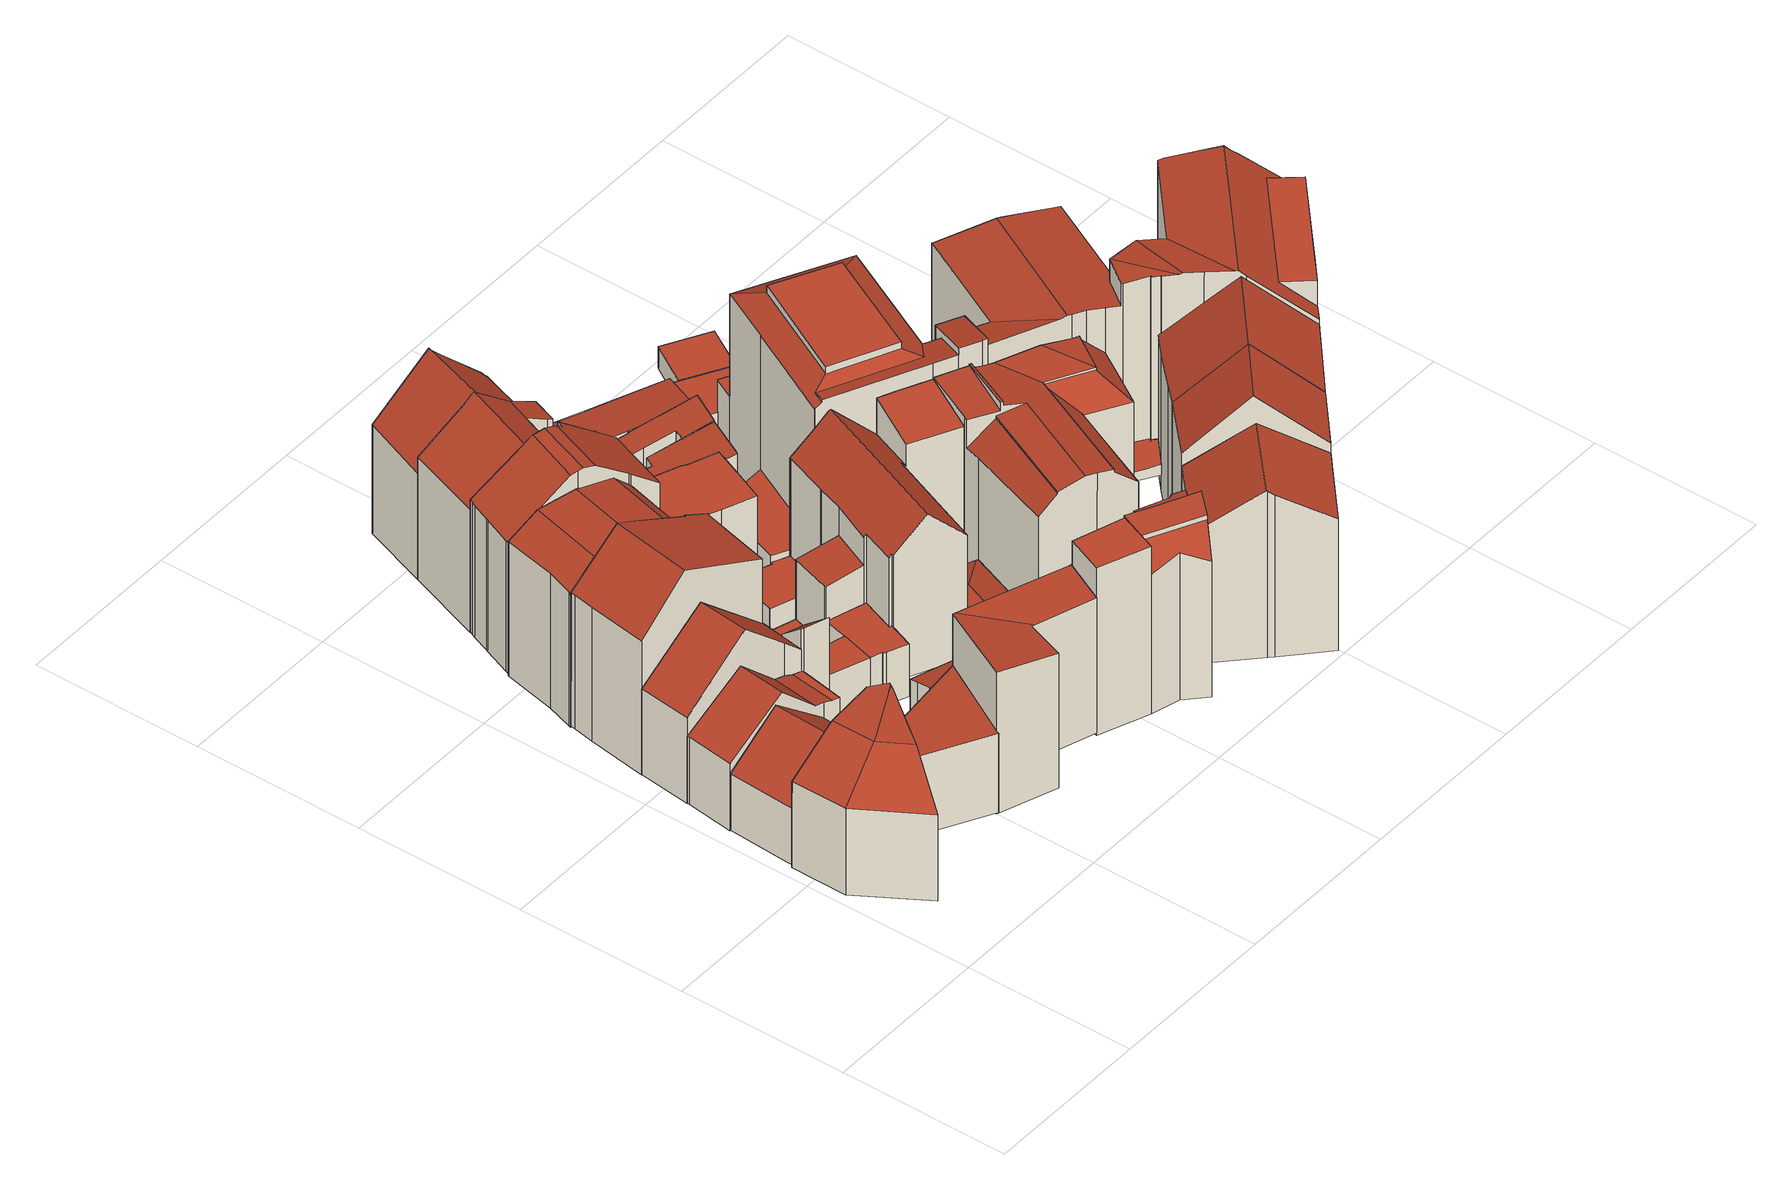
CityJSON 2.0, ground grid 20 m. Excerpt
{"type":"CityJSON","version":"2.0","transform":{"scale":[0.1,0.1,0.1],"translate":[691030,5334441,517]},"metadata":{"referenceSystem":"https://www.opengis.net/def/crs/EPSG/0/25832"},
"CityObjects":{
"building1":{"type":"Building","attributes":{"Gemeindeschluessel":"09162000","HoeheDach":"534.298","HoeheGrund":"518.052","Methode":"2000","NiedrigsteTraufeDesGebaeudes":"529.104","Geometrietyp2DReferenz":"3000","function":"31001_9998","roofType":"2100","measuredHeight":16.25,"storeysAboveGround":3},"geometry":[{"type":"MultiSurface","lod":"2","boundaries":[[[0,1,2,3,4]],[[5,6,7,8,9]],[[10,11,12,13]],[[14,3,2,9,8]],[[12,11,4,3,14]],[[15,12,14,16]],[[0,10,13,17,18,6,5,1]],[[18,16,7,6]],[[5,9,2,1]],[[16,14,8,7]],[[0,4,11,10]],[[13,12,15,17]],[[17,15,16,18]]],"semantics":{"surfaces":[{"type":"WallSurface"},{"type":"RoofSurface"},{"type":"GroundSurface"}],"values":[0,0,0,1,1,1,2,0,0,1,0,0,0]}}]},
"building2":{"type":"Building","attributes":{"Gemeindeschluessel":"09162000","HoeheDach":"530.879","HoeheGrund":"518.360","Methode":"1000","NiedrigsteTraufeDesGebaeudes":"525.291","Geometrietyp2DReferenz":"3000","function":"31001_9998","roofType":"3100","measuredHeight":12.52,"storeysAboveGround":3},"geometry":[{"type":"MultiSurface","lod":"2","boundaries":[[[19,20,21,22,23,24,25,26]],[[27,28,29,30]],[[31,27,30,32,33,34,25,24,23,22]],[[29,28,35,21,20,19,36]],[[36,19,26,37,38]],[[27,31,22,21,35,28]],[[38,37,26,25,34,33]],[[32,30,29,36,38,33]]],"semantics":{"surfaces":[{"type":"WallSurface"},{"type":"GroundSurface"},{"type":"RoofSurface"}],"values":[0,0,1,2,2,0,0,0]}}]},
"building3":{"type":"Building","attributes":{"Gemeindeschluessel":"09162000","HoeheDach":"531.940","HoeheGrund":"518.345","Methode":"2000","NiedrigsteTraufeDesGebaeudes":"526.936","Geometrietyp2DReferenz":"3000","function":"31001_9998","roofType":"3100","measuredHeight":13.6,"storeysAboveGround":3},"geometry":[{"type":"MultiSurface","lod":"2","boundaries":[[[39,40,41,42]],[[43,44,45,41,40]],[[46,47,48,49,50]],[[51,52,53,54]],[[55,56,44,43]],[[57,58,45,44,56,59]],[[46,39,42,58,57,60,51,54,47]],[[39,46,50,55,43,40]],[[54,53,48,47]],[[48,53,52,61,62,49]],[[60,57,59,62,61]],[[42,41,45,58]],[[60,61,52,51]],[[50,49,62,59,56,55]]],"semantics":{"surfaces":[{"type":"WallSurface"},{"type":"RoofSurface"},{"type":"GroundSurface"}],"values":[0,1,0,0,1,0,2,0,0,1,0,0,0,1]}}]},
"building4":{"type":"Building","attributes":{"Gemeindeschluessel":"09162000","HoeheDach":"536.220","HoeheGrund":"518.324","Methode":"2000","NiedrigsteTraufeDesGebaeudes":"528.924","Geometrietyp2DReferenz":"3000","function":"31001_9998","roofType":"3100","measuredHeight":17.9,"storeysAboveGround":4},"geometry":[{"type":"MultiSurface","lod":"2","boundaries":[[[63,64,65,66]],[[67,68,69,64,63]],[[58,70,68,67]],[[71,69,68,70]],[[72,73,74,65,64,69,71]],[[57,72,71,70,58]],[[67,63,66,75,60,57,58]],[[60,73,72,57]],[[66,65,74,75]],[[75,74,73,60]]],"semantics":{"surfaces":[{"type":"WallSurface"},{"type":"RoofSurface"},{"type":"GroundSurface"}],"values":[0,0,0,1,1,0,2,0,0,0]}}]},
"building5":{"type":"Building","attributes":{"Gemeindeschluessel":"09162000","HoeheDach":"529.553","HoeheGrund":"518.381","Methode":"2000","NiedrigsteTraufeDesGebaeudes":"528.557","Geometrietyp2DReferenz":"3000","function":"31001_9998","roofType":"1000","measuredHeight":11.17,"storeysAboveGround":3},"geometry":[{"type":"MultiSurface","lod":"2","boundaries":[[[76,77,78,79,80,81]],[[77,82,83,78]],[[76,84,82,77]],[[85,86,87,83,82,84]],[[79,87,86,80]],[[80,86,85,81]],[[81,85,84,76]],[[78,83,87,79]]],"semantics":{"surfaces":[{"type":"GroundSurface"},{"type":"WallSurface"},{"type":"RoofSurface"}],"values":[0,1,1,2,1,1,1,1]}}]},
"building6":{"type":"Building","attributes":{"Gemeindeschluessel":"09162000","HoeheDach":"520.580","HoeheGrund":"518.485","Methode":"2000","NiedrigsteTraufeDesGebaeudes":"520.580","Geometrietyp2DReferenz":"3000","function":"31001_9998","roofType":"1000","measuredHeight":2.1,"storeysAboveGround":1},"geometry":[{"type":"MultiSurface","lod":"2","boundaries":[[[88,89,90,91]],[[92,93,94,95]],[[91,90,96,97]],[[98,99,100,101]],[[102,103,104,105]],[[101,100,103,102]],[[106,107,99,98]],[[105,104,108,109]],[[95,88,91,97,106,98,101,102,105,109,110,92]],[[97,96,107,106]],[[110,111,93,92]],[[109,108,111,110]],[[93,111,108,104,103,100,99,107,96,90,89,94]],[[95,94,89,88]]],"semantics":{"surfaces":[{"type":"WallSurface"},{"type":"GroundSurface"},{"type":"RoofSurface"}],"values":[0,0,0,0,0,0,0,0,1,0,0,0,2,0]}}]},
"building7":{"type":"Building","attributes":{"Gemeindeschluessel":"09162000","HoeheDach":"541.390","HoeheGrund":"518.214","Methode":"2000","NiedrigsteTraufeDesGebaeudes":"535.413","Geometrietyp2DReferenz":"3000","function":"31001_9998","roofType":"3100","measuredHeight":23.18,"storeysAboveGround":5},"geometry":[{"type":"MultiSurface","lod":"2","boundaries":[[[112,113,114,115]],[[116,117,118,119]],[[120,121,118,117,122,123,124,125,126,127]],[[128,129,126,125,130]],[[131,132,113,112]],[[133,120,127,132,131]],[[115,114,129,128]],[[134,124,123,135]],[[119,118,121,136]],[[127,126,129,114,113,132]],[[130,125,124,134]],[[136,121,120,133]],[[137,122,117,116]],[[135,123,122,137]],[[128,130,134,135,137,116,119,136,133,131,112,115]]],"semantics":{"surfaces":[{"type":"WallSurface"},{"type":"RoofSurface"},{"type":"GroundSurface"}],"values":[0,0,1,0,0,0,0,0,0,1,0,0,0,0,2]}}]},
"building8":{"type":"Building","attributes":{"Gemeindeschluessel":"09162000","HoeheDach":"521.312","HoeheGrund":"518.529","Methode":"2000","NiedrigsteTraufeDesGebaeudes":"520.873","Geometrietyp2DReferenz":"3000","function":"31001_2000","roofType":"1000","measuredHeight":2.78},"geometry":[{"type":"MultiSurface","lod":"2","boundaries":[[[138,139,140,141]],[[142,143,144,145]],[[139,146,147,140]],[[145,144,148,149]],[[138,141,143,142]],[[146,139,138,142,145,149]],[[146,149,148,147]],[[148,144,143,141,140,147]]],"semantics":{"surfaces":[{"type":"WallSurface"},{"type":"GroundSurface"},{"type":"RoofSurface"}],"values":[0,0,0,0,0,1,0,2]}}]},
"building9":{"type":"Building","attributes":{"Gemeindeschluessel":"09162000","HoeheDach":"532.648","HoeheGrund":"518.504","Methode":"2000","NiedrigsteTraufeDesGebaeudes":"529.283","Geometrietyp2DReferenz":"3000","function":"31001_2000","roofType":"2100","measuredHeight":14.14},"geometry":[{"type":"MultiSurface","lod":"2","boundaries":[[[150,151,152,153,154]],[[154,155,156,150]],[[153,157,155,154]],[[150,156,158,151]],[[155,157,159,158,156]],[[152,159,157,153]],[[151,158,159,152]]],"semantics":{"surfaces":[{"type":"GroundSurface"},{"type":"WallSurface"},{"type":"RoofSurface"}],"values":[0,1,1,1,2,1,1]}}]},
"building10":{"type":"Building","attributes":{"Gemeindeschluessel":"09162000","HoeheDach":"538.449","HoeheGrund":"518.055","Methode":"2000","NiedrigsteTraufeDesGebaeudes":"535.150","Geometrietyp2DReferenz":"3000","function":"31001_9998","roofType":"3100","measuredHeight":20.39,"storeysAboveGround":6},"geometry":[{"type":"MultiSurface","lod":"2","boundaries":[[[160,161,162,163]],[[164,165,166,167]],[[168,169,170,171,172,173]],[[174,175,176,177,160,163,169,168,178,164,167,179,180,181]],[[176,175,182,183,184]],[[179,185,186,180]],[[176,184,187,177]],[[178,188,165,164]],[[180,186,189,181]],[[183,182,190,172,171]],[[189,186,185,166,165,188,191,192]],[[161,160,177,187]],[[178,168,173,191,188]],[[163,162,170,169]],[[190,192,191,173,172]],[[182,175,174,190]],[[174,181,189,192,190]],[[167,166,185,179]],[[183,171,170,162,161,187,184]]],"semantics":{"surfaces":[{"type":"WallSurface"},{"type":"GroundSurface"},{"type":"RoofSurface"}],"values":[0,0,0,1,0,0,0,0,0,2,2,0,0,0,2,0,0,0,2]}}]},
"building11":{"type":"Building","attributes":{"Gemeindeschluessel":"09162000","HoeheDach":"525.170","HoeheGrund":"518.479","Methode":"2000","NiedrigsteTraufeDesGebaeudes":"525.170","Geometrietyp2DReferenz":"3000","function":"31001_9998","roofType":"1000","measuredHeight":6.69,"storeysAboveGround":3},"geometry":[{"type":"MultiSurface","lod":"2","boundaries":[[[153,152,193,194,195]],[[196,197,198,199,200]],[[153,200,199,152]],[[195,196,200,153]],[[193,198,197,194]],[[152,199,198,193]],[[194,197,196,195]]],"semantics":{"surfaces":[{"type":"GroundSurface"},{"type":"RoofSurface"},{"type":"WallSurface"}],"values":[0,1,2,2,2,2,2]}}]},
"building12":{"type":"Building","attributes":{"Gemeindeschluessel":"09162000","HoeheDach":"536.206","HoeheGrund":"518.023","Methode":"2000","NiedrigsteTraufeDesGebaeudes":"535.338","Geometrietyp2DReferenz":"3000","function":"31001_9998","roofType":"1000","measuredHeight":18.18,"storeysAboveGround":4},"geometry":[{"type":"MultiSurface","lod":"2","boundaries":[[[201,202,203,204,205,206]],[[207,208,209,210,211,212,213]],[[201,210,209,202]],[[203,208,207,204]],[[211,214,215,212]],[[205,204,207,213,216]],[[212,215,216,213]],[[208,203,202,209]],[[205,216,215,214,206]],[[214,211,210,201,206]]],"semantics":{"surfaces":[{"type":"RoofSurface"},{"type":"GroundSurface"},{"type":"WallSurface"}],"values":[0,1,2,2,2,2,2,2,0,2]}}]},
"building13":{"type":"Building","attributes":{"Gemeindeschluessel":"09162000","HoeheDach":"521.853","HoeheGrund":"518.420","Methode":"2000","NiedrigsteTraufeDesGebaeudes":"521.853","Geometrietyp2DReferenz":"3000","function":"31001_2000","roofType":"1000","measuredHeight":3.43,"storeysAboveGround":1},"geometry":[{"type":"MultiSurface","lod":"2","boundaries":[[[217,218,219,220]],[[221,222,223,224]],[[225,226,227,228]],[[228,227,229,217,220,222,221]],[[226,230,229,227]],[[230,226,225,224,223,219,218]],[[222,220,219,223]],[[225,228,221,224]],[[230,218,217,229]]],"semantics":{"surfaces":[{"type":"WallSurface"},{"type":"RoofSurface"},{"type":"GroundSurface"}],"values":[0,0,0,1,0,2,0,0,0]}}]},
"building14":{"type":"Building","attributes":{"Gemeindeschluessel":"09162000","HoeheDach":"525.210","HoeheGrund":"518.410","Methode":"2000","NiedrigsteTraufeDesGebaeudes":"525.210","Geometrietyp2DReferenz":"3000","function":"31001_9998","roofType":"1000","measuredHeight":6.8,"storeysAboveGround":3},"geometry":[{"type":"MultiSurface","lod":"2","boundaries":[[[231,232,233,234]],[[235,236,237,238]],[[233,232,239,240,241,242,243,244,197,196,237,236,245]],[[246,197,244,225]],[[247,245,236,235]],[[226,243,242,248]],[[248,242,241,249]],[[225,244,243,226]],[[234,233,245,247]],[[250,239,232,231]],[[249,241,240,251]],[[252,196,197,246]],[[231,234,247,235,238,252,246,225,226,248,249,251,250]],[[251,240,239,250]],[[238,237,196,252]]],"semantics":{"surfaces":[{"type":"WallSurface"},{"type":"RoofSurface"},{"type":"GroundSurface"}],"values":[0,0,1,0,0,0,0,0,0,0,0,0,2,0,0]}}]},
"building15":{"type":"Building","attributes":{"Gemeindeschluessel":"09162000","HoeheDach":"525.522","HoeheGrund":"517.967","Methode":"2000","NiedrigsteTraufeDesGebaeudes":"524.286","Geometrietyp2DReferenz":"3000","function":"31001_9998","roofType":"2100","measuredHeight":7.55,"storeysAboveGround":2},"geometry":[{"type":"MultiSurface","lod":"2","boundaries":[[[253,254,255,256]],[[257,258,259,260,261,255,254,262,263]],[[210,263,262,264]],[[256,255,261,265]],[[266,259,258,267]],[[268,260,259,266]],[[264,262,254,253]],[[267,211,210,264,253,256,265,268,266]],[[211,257,263,210]],[[267,258,257,211]],[[265,261,260,268]]],"semantics":{"surfaces":[{"type":"WallSurface"},{"type":"RoofSurface"},{"type":"GroundSurface"}],"values":[0,1,0,0,0,0,0,2,0,0,0]}}]},
"building16":{"type":"Building","attributes":{"Gemeindeschluessel":"09162000","HoeheDach":"539.020","HoeheGrund":"518.130","Methode":"2000","NiedrigsteTraufeDesGebaeudes":"532.930","Geometrietyp2DReferenz":"3000","function":"31001_9998","roofType":"3100","measuredHeight":20.89,"storeysAboveGround":4},"geometry":[{"type":"MultiSurface","lod":"2","boundaries":[[[269,270,271,272]],[[273,274,275,276,277,278,279,280,281,282,283,269,272,284]],[[284,272,271,285,286,287]],[[286,288,289,290,287]],[[273,290,289,274]],[[279,291,292,280]],[[275,274,289,288,293,294]],[[283,295,270,269]],[[296,297,298,299,292,291,300]],[[275,294,301,276]],[[285,271,270,295,302,298,297,301,294,293]],[[286,285,293,288]],[[277,276,301,297,296]],[[278,300,291,279]],[[280,292,299,281]],[[290,273,284,287]],[[282,302,295,283]],[[282,281,299,298,302]],[[277,296,300,278]]],"semantics":{"surfaces":[{"type":"WallSurface"},{"type":"GroundSurface"},{"type":"RoofSurface"}],"values":[0,1,0,2,0,0,0,0,2,0,2,0,0,0,0,0,0,0,0]}}]},
"building17":{"type":"Building","attributes":{"Gemeindeschluessel":"09162000","HoeheDach":"540.700","HoeheGrund":"518.200","Methode":"2000","NiedrigsteTraufeDesGebaeudes":"528.045","Geometrietyp2DReferenz":"3000","function":"31001_1000","roofType":"1000","measuredHeight":22.5,"storeysAboveGround":5},"geometry":[{"type":"MultiSurface","lod":"2","boundaries":[[[303,304,305,306]],[[307,308,309,310]],[[311,312,313,314]],[[315,316,311,314,317,318,319,320,321,322,323,324,325,326,327,328,329,330,307,310,331,332,333,334,335,303,306]],[[326,336,337,327]],[[332,338,339,333]],[[323,340,341,324]],[[317,314,313,342,343,344]],[[324,341,345,325]],[[329,346,347,330]],[[318,348,349,319]],[[316,350,312,311]],[[351,352,345,341,340,353,354,355,349,348]],[[328,356,346,329]],[[313,312,350,357,358,337,336,359,342]],[[328,327,337,358,360,356]],[[333,339,361,334]],[[342,359,362,343]],[[310,309,363,331]],[[305,304,364,361,339,338,363,309,308,347,346,356,360,365]],[[360,358,357,365]],[[322,353,340,323]],[[334,361,364,335]],[[315,357,350,316]],[[320,355,354,321]],[[325,345,352,362,359,336,326]],[[315,306,305,365,357]],[[319,349,355,320]],[[330,347,308,307]],[[318,317,344,351,348]],[[335,364,304,303]],[[344,343,362,352,351]],[[331,363,338,332]],[[321,354,353,322]]],"semantics":{"surfaces":[{"type":"WallSurface"},{"type":"GroundSurface"},{"type":"RoofSurface"}],"values":[0,0,0,1,0,0,0,0,0,0,0,0,2,0,2,0,0,2,0,2,0,0,0,0,0,0,0,0,0,0,0,2,0,0]}}]},
"building18":{"type":"Building","attributes":{"Gemeindeschluessel":"09162000","HoeheDach":"530.281","HoeheGrund":"518.363","Methode":"2000","NiedrigsteTraufeDesGebaeudes":"529.608","Geometrietyp2DReferenz":"3000","function":"31001_9998","roofType":"1000","measuredHeight":11.92,"storeysAboveGround":4},"geometry":[{"type":"MultiSurface","lod":"2","boundaries":[[[226,230,218,366,248]],[[248,367,368,226]],[[226,368,369,230]],[[367,370,371,369,368]],[[218,371,370,366]],[[230,369,371,218]],[[366,370,367,248]]],"semantics":{"surfaces":[{"type":"GroundSurface"},{"type":"WallSurface"},{"type":"RoofSurface"}],"values":[0,1,1,2,1,1,1]}}]},
"building19":{"type":"Building","attributes":{"Gemeindeschluessel":"09162000","HoeheDach":"539.298","HoeheGrund":"517.670","Methode":"1000","NiedrigsteTraufeDesGebaeudes":"539.298","Geometrietyp2DReferenz":"3000","function":"31001_9998","roofType":"1000","measuredHeight":21.63,"storeysAboveGround":5},"geometry":[{"type":"MultiSurface","lod":"2","boundaries":[[[372,373,374,375,376,377]],[[378,372,377,379]],[[378,380,381,374,373,372]],[[379,377,376,382]],[[375,374,381,383,382,376]],[[380,378,379,382,383,381]]],"semantics":{"surfaces":[{"type":"RoofSurface"},{"type":"WallSurface"},{"type":"GroundSurface"}],"values":[0,1,1,1,1,2]}}]},
"building20":{"type":"Building","attributes":{"Gemeindeschluessel":"09162000","HoeheDach":"538.775","HoeheGrund":"518.150","Methode":"2000","NiedrigsteTraufeDesGebaeudes":"531.606","Geometrietyp2DReferenz":"3000","function":"31001_9998","roofType":"3100","measuredHeight":20.62,"storeysAboveGround":4},"geometry":[{"type":"MultiSurface","lod":"2","boundaries":[[[384,385,386,387,388]],[[389,390,391,392]],[[280,393,394,279]],[[393,395,396,387,386,394]],[[390,389,397,398]],[[399,400,401,402]],[[389,392,401,400,403,404,388,387,396,405,397]],[[279,394,386,385]],[[406,403,400,399]],[[396,395,281,282,405]],[[402,401,392,391]],[[398,397,405,282]],[[384,388,404,407]],[[407,404,403,406]],[[390,398,282,281,280,279,385,384,407,406,399,402,391]],[[281,395,393,280]]],"semantics":{"surfaces":[{"type":"WallSurface"},{"type":"RoofSurface"},{"type":"GroundSurface"}],"values":[0,0,0,1,0,0,1,0,0,0,0,0,0,0,2,0]}}]},
"building21":{"type":"Building","attributes":{"Gemeindeschluessel":"09162000","HoeheDach":"521.169","HoeheGrund":"518.150","Methode":"1000","NiedrigsteTraufeDesGebaeudes":"521.169","Geometrietyp2DReferenz":"3000","function":"31001_2000","roofType":"1000","measuredHeight":3.02},"geometry":[{"type":"MultiSurface","lod":"2","boundaries":[[[408,409,410,411,412,413,414,415,416,417,418,419,420]],[[421,408,420,422]],[[419,418,417,423,424,425]],[[422,420,419,425]],[[411,410,426,427,428,412]],[[426,410,409,429]],[[429,409,408,421]],[[421,422,425,424,423,430,431,432,433,428,427,426,429]],[[431,415,414,432]],[[414,413,412,428,433,432]],[[416,415,431,430,423,417]]],"semantics":{"surfaces":[{"type":"RoofSurface"},{"type":"WallSurface"},{"type":"GroundSurface"}],"values":[0,1,1,1,1,1,1,2,1,1,1]}}]},
"building22":{"type":"Building","attributes":{"Gemeindeschluessel":"09162000","HoeheDach":"528.125","HoeheGrund":"517.738","Methode":"2000","NiedrigsteTraufeDesGebaeudes":"524.930","Geometrietyp2DReferenz":"3000","function":"31001_9998","roofType":"2100","measuredHeight":10.39,"storeysAboveGround":2},"geometry":[{"type":"MultiSurface","lod":"2","boundaries":[[[434,435,436,437]],[[438,439,440,441,442,443]],[[444,440,439,445]],[[438,435,434,445,439]],[[446,381,444,445,434,437]],[[446,442,441,381]],[[443,436,435,438]],[[446,437,436,443,442]],[[381,441,440,444]]],"semantics":{"surfaces":[{"type":"WallSurface"},{"type":"RoofSurface"},{"type":"GroundSurface"}],"values":[0,1,0,0,2,0,1,0,0]}}]},
"building23":{"type":"Building","attributes":{"Gemeindeschluessel":"09162000","HoeheDach":"539.561","HoeheGrund":"517.702","Methode":"2000","NiedrigsteTraufeDesGebaeudes":"535.107","Geometrietyp2DReferenz":"3000","function":"31001_9998","roofType":"1000","measuredHeight":21.86,"storeysAboveGround":4},"geometry":[{"type":"MultiSurface","lod":"2","boundaries":[[[447,448,449,450,451]],[[452,453,378,381,446,454]],[[449,455,456,450]],[[447,446,381,448]],[[446,447,451,454]],[[457,458,378,453]],[[458,455,449,448,381,378]],[[459,457,453,452]],[[456,459,452,454,451,450]],[[457,459,456,455,458]]],"semantics":{"surfaces":[{"type":"RoofSurface"},{"type":"GroundSurface"},{"type":"WallSurface"}],"values":[0,1,2,2,2,2,2,2,2,0]}}]},
"building24":{"type":"Building","attributes":{"Gemeindeschluessel":"09162000","HoeheDach":"522.020","HoeheGrund":"517.975","Methode":"2000","NiedrigsteTraufeDesGebaeudes":"520.708","Geometrietyp2DReferenz":"3000","function":"31001_9998","roofType":"3200","measuredHeight":4.04,"storeysAboveGround":4},"geometry":[{"type":"MultiSurface","lod":"2","boundaries":[[[460,461,462,463,464]],[[465,466,462,461]],[[467,468,469,470,471]],[[460,464,472,473]],[[463,462,466,474,475,476]],[[475,474,471,470]],[[477,476,475,470,469]],[[472,464,463,476,477]],[[468,473,472,477,469]],[[460,473,468,467,465,461]],[[465,467,471,474,466]]],"semantics":{"surfaces":[{"type":"WallSurface"},{"type":"RoofSurface"},{"type":"GroundSurface"}],"values":[0,0,0,0,1,1,1,1,0,2,0]}}]},
"building25":{"type":"Building","attributes":{"Gemeindeschluessel":"09162000","HoeheDach":"538.360","HoeheGrund":"518.168","Methode":"2000","NiedrigsteTraufeDesGebaeudes":"533.200","Geometrietyp2DReferenz":"3000","function":"31001_9998","roofType":"3100","measuredHeight":20.19,"storeysAboveGround":4},"geometry":[{"type":"MultiSurface","lod":"2","boundaries":[[[478,479,480,481]],[[482,483,484,485]],[[486,487,488,489]],[[490,491,492,493,494,495,496,497,498,499,500,501,502]],[[503,504,487,486]],[[503,505,506,485,484,504]],[[507,499,498,508]],[[480,479,509,482,485,506,493,492]],[[510,500,499,507]],[[511,488,487,504,484,483]],[[512,496,495,513]],[[514,481,480,492,491]],[[489,488,511,515]],[[508,498,497,516]],[[517,509,479,478]],[[518,501,500,510]],[[519,502,501,518]],[[520,490,502,519]],[[517,515,511,483,482,509]],[[514,491,490,520]],[[517,478,481,514,520,519,518,510,507,508,516,512,513,521,505,503,486,489,515]],[[505,521,494,493,506]],[[516,497,496,512]],[[513,495,494,521]]],"semantics":{"surfaces":[{"type":"WallSurface"},{"type":"RoofSurface"},{"type":"GroundSurface"}],"values":[0,0,0,1,0,0,0,1,0,1,0,0,0,0,0,0,0,0,0,0,2,0,0,0]}}]},
"building26":{"type":"Building","attributes":{"Gemeindeschluessel":"09162000","HoeheDach":"526.918","HoeheGrund":"517.970","Methode":"1000","NiedrigsteTraufeDesGebaeudes":"524.561","Geometrietyp2DReferenz":"3000","function":"31001_2000","roofType":"1000","measuredHeight":8.95,"storeysAboveGround":2},"geometry":[{"type":"MultiSurface","lod":"2","boundaries":[[[522,523,524,525,526,527]],[[528,529,530,531,532,523,522,527,533,534,535,536,537,538]],[[527,526,539,533]],[[540,541,535,534,533,539]],[[537,542,543,538]],[[535,541,544,536]],[[532,545,524,523]],[[528,546,547,529]],[[529,547,548,530]],[[538,543,546,528]],[[531,549,545,532]],[[525,524,545,549,548,547,546,543,542,544,541,540,539,526]],[[530,548,549,531]],[[536,544,542,537]]],"semantics":{"surfaces":[{"type":"WallSurface"},{"type":"GroundSurface"},{"type":"RoofSurface"}],"values":[0,1,0,0,0,0,0,0,0,0,0,2,0,0]}}]},
"building27":{"type":"Building","attributes":{"Gemeindeschluessel":"09162000","HoeheDach":"535.787","HoeheGrund":"517.943","Methode":"9999","NiedrigsteTraufeDesGebaeudes":"519.420","Geometrietyp2DReferenz":"3000","function":"31001_2000","roofType":"2100","measuredHeight":17.84},"geometry":[{"type":"MultiSurface","lod":"2","boundaries":[[[550,551,552,553,302,295]],[[554,555,556,557,558,559]],[[560,561,542,562]],[[563,564,565,566]],[[567,302,553,568]],[[556,569,570,557]],[[560,562,571,572,573,574,575,576,567,568,577,563,566,578,579,580]],[[579,581,582,580]],[[576,295,302,567]],[[575,574,554,559,551,550]],[[573,572,583,569,556,555]],[[561,560,580,582]],[[584,571,562,542]],[[571,584,583,572]],[[578,585,581,579]],[[561,582,581,585,565,564,570,569,583,584,542]],[[566,565,585,578]],[[573,555,554,574]],[[558,552,551,559]],[[568,553,552,558,577]],[[563,577,558,557,570,564]],[[575,550,295,576]]],"semantics":{"surfaces":[{"type":"RoofSurface"},{"type":"WallSurface"},{"type":"GroundSurface"}],"values":[0,0,1,1,1,1,2,1,1,1,1,1,1,1,1,0,1,1,1,1,1,1]}}]},
"building28":{"type":"Building","attributes":{"Gemeindeschluessel":"09162000","HoeheDach":"535.017","HoeheGrund":"517.603","Methode":"2000","NiedrigsteTraufeDesGebaeudes":"533.835","Geometrietyp2DReferenz":"3000","function":"31001_9998","roofType":"1000","measuredHeight":17.41,"storeysAboveGround":5},"geometry":[{"type":"MultiSurface","lod":"2","boundaries":[[[586,587,588,589,590,591,592]],[[593,586,592,594]],[[595,589,588,596]],[[597,587,586,593]],[[598,590,589,595]],[[596,588,587,597]],[[599,591,590,598]],[[594,592,591,599]],[[594,599,598,595,596,597,593]]],"semantics":{"surfaces":[{"type":"RoofSurface"},{"type":"WallSurface"},{"type":"GroundSurface"}],"values":[0,1,1,1,1,1,1,1,2]}}]},
"building29":{"type":"Building","attributes":{"Gemeindeschluessel":"09162000","HoeheDach":"525.857","HoeheGrund":"518.050","Methode":"1000","NiedrigsteTraufeDesGebaeudes":"525.235","Geometrietyp2DReferenz":"3000","function":"31001_9998","roofType":"1000","measuredHeight":7.81,"storeysAboveGround":2},"geometry":[{"type":"MultiSurface","lod":"2","boundaries":[[[600,601,602,603,604,605]],[[604,606,607,608,609,605]],[[608,607,610,611]],[[612,613,602,601]],[[614,615,613,612]],[[603,602,613,615,616,617,610,607,606,604]],[[618,614,612,601,600,605,609,608,611,619]],[[611,610,617,619]],[[618,616,615,614]],[[619,617,616,618]]],"semantics":{"surfaces":[{"type":"WallSurface"},{"type":"RoofSurface"},{"type":"GroundSurface"}],"values":[0,0,0,0,0,1,2,0,0,0]}}]},
"building30":{"type":"Building","attributes":{"Gemeindeschluessel":"09162000","HoeheDach":"538.913","HoeheGrund":"517.422","Methode":"2000","NiedrigsteTraufeDesGebaeudes":"534.135","Geometrietyp2DReferenz":"3000","function":"31001_9998","roofType":"3100","measuredHeight":21.49,"storeysAboveGround":5},"geometry":[{"type":"MultiSurface","lod":"2","boundaries":[[[620,621,622,623]],[[624,620,623,625,626,627,628,629,630]],[[631,632,633,634,635]],[[623,622,636,625]],[[630,634,633,624]],[[625,636,637,626]],[[638,639,637,636,622,621,632,631]],[[627,639,638,628]],[[629,635,634,630]],[[628,638,631,635,629]],[[624,633,632,621,620]],[[626,637,639,627]]],"semantics":{"surfaces":[{"type":"WallSurface"},{"type":"GroundSurface"},{"type":"RoofSurface"}],"values":[0,1,2,0,0,0,2,0,0,0,0,0]}}]},
"building31":{"type":"Building","attributes":{"Gemeindeschluessel":"09162000","HoeheDach":"522.394","HoeheGrund":"517.827","Methode":"2000","NiedrigsteTraufeDesGebaeudes":"522.394","Geometrietyp2DReferenz":"3000","function":"31001_9998","roofType":"1000","measuredHeight":4.57,"storeysAboveGround":2},"geometry":[{"type":"MultiSurface","lod":"2","boundaries":[[[640,641,642,643]],[[643,642,644,645]],[[645,644,646,647]],[[647,646,648,649]],[[646,644,642,641,648]],[[649,648,641,640]],[[649,640,643,645,647]]],"semantics":{"surfaces":[{"type":"WallSurface"},{"type":"RoofSurface"},{"type":"GroundSurface"}],"values":[0,0,0,0,1,0,2]}}]},
"building32":{"type":"Building","attributes":{"Gemeindeschluessel":"09162000","HoeheDach":"538.320","HoeheGrund":"517.573","Methode":"2000","NiedrigsteTraufeDesGebaeudes":"533.649","Geometrietyp2DReferenz":"3000","function":"31001_9998","roofType":"2100","measuredHeight":20.75,"storeysAboveGround":4},"geometry":[{"type":"MultiSurface","lod":"2","boundaries":[[[650,651,652,653]],[[654,655,656,657]],[[658,659,660,661]],[[662,663,655,654]],[[664,665,666,667,668]],[[669,670,671,672,673,674]],[[675,676,666,665,658,661,677,678,679]],[[680,653,652,681,682,683]],[[650,684,685,686,687,688,689,651]],[[662,654,657,690,691,692,693,694,684,650,653,680,695,696,697,698]],[[664,659,658,665]],[[673,699,700,674]],[[701,700,682,681]],[[702,669,674,703]],[[693,704,705,694]],[[691,668,667,692]],[[674,700,701,703]],[[694,705,685,684]],[[689,688,678,677]],[[696,671,670,697]],[[693,692,667,666,676,704]],[[695,680,683,699,673,672]],[[662,698,669,702,663]],[[697,670,669,698]],[[675,686,685,705,704,676]],[[700,699,683,682]],[[695,672,671,696]],[[690,657,656,706,707,708]],[[691,690,708,660,659,664,668]],[[678,688,687,679]],[[707,706,703,701]],[[707,701,681,652,651,689,677,661,660,708]],[[706,656,655,663,702,703]],[[675,679,687,686]]],"semantics":{"surfaces":[{"type":"WallSurface"},{"type":"RoofSurface"},{"type":"GroundSurface"}],"values":[0,0,1,0,1,1,0,0,0,2,0,0,1,1,0,0,0,0,0,0,0,0,0,0,1,1,0,0,0,1,0,1,1,0]}}]},
"building33":{"type":"Building","attributes":{"Gemeindeschluessel":"09162000","HoeheDach":"522.370","HoeheGrund":"517.799","Methode":"2000","NiedrigsteTraufeDesGebaeudes":"522.370","Geometrietyp2DReferenz":"3000","function":"31001_9998","roofType":"1000","measuredHeight":4.57,"storeysAboveGround":1},"geometry":[{"type":"MultiSurface","lod":"2","boundaries":[[[709,710,642,644]],[[711,709,644,645]],[[645,644,642,643]],[[712,710,709,711]],[[645,643,712,711]],[[643,642,710,712]]],"semantics":{"surfaces":[{"type":"RoofSurface"},{"type":"WallSurface"},{"type":"GroundSurface"}],"values":[0,1,1,1,2,1]}}]},
"building34":{"type":"Building","attributes":{"Gemeindeschluessel":"09162000","HoeheDach":"542.350","HoeheGrund":"517.422","Methode":"2000","NiedrigsteTraufeDesGebaeudes":"535.477","Geometrietyp2DReferenz":"3000","function":"31001_9998","roofType":"3100","measuredHeight":24.93,"storeysAboveGround":5},"geometry":[{"type":"MultiSurface","lod":"2","boundaries":[[[713,714,715,716]],[[717,718,719,720]],[[721,719,718,714,713]],[[721,713,716,620,624]],[[716,715,722,620]],[[624,720,719,721]],[[722,715,714,718,717]],[[620,722,717,720,624]]],"semantics":{"surfaces":[{"type":"WallSurface"},{"type":"RoofSurface"},{"type":"GroundSurface"}],"values":[0,1,0,2,0,0,1,0]}}]},
"building35":{"type":"Building","attributes":{"Gemeindeschluessel":"09162000","HoeheDach":"520.765","HoeheGrund":"517.970","Methode":"1000","NiedrigsteTraufeDesGebaeudes":"520.765","Geometrietyp2DReferenz":"3000","function":"31001_2463","roofType":"1000","measuredHeight":2.79,"storeysAboveGround":1},"geometry":[{"type":"MultiSurface","lod":"2","boundaries":[[[723,724,725,726]],[[727,728,724,723]],[[729,730,728,727]],[[726,725,730,729]],[[727,723,726,729]],[[730,725,724,728]]],"semantics":{"surfaces":[{"type":"WallSurface"},{"type":"GroundSurface"},{"type":"RoofSurface"}],"values":[0,0,0,0,1,2]}}]},
"building36":{"type":"Building","attributes":{"Gemeindeschluessel":"09162000","HoeheDach":"521.539","HoeheGrund":"519.492","Methode":"1000","NiedrigsteTraufeDesGebaeudes":"520.578","Geometrietyp2DReferenz":"3000","function":"31001_2000","roofType":"2100","measuredHeight":2.05},"geometry":[{"type":"MultiSurface","lod":"2","boundaries":[[[731,732,733,734,735,736]],[[737,738,739,740,741,742]],[[743,744,745,746]],[[734,733,747,748]],[[748,747,749,750]],[[750,749,751,752]],[[746,745,731,736]],[[745,744,753,742,741,740,754,751,749,747,733,732,731]],[[738,737,755,743,746,736,735,734,748,750,752,756,739]],[[754,740,739,756,752,751]],[[755,737,742,753,744,743]]],"semantics":{"surfaces":[{"type":"WallSurface"},{"type":"RoofSurface"},{"type":"GroundSurface"}],"values":[0,0,0,0,0,0,0,1,2,0,0]}}]},
"building37":{"type":"Building","attributes":{"Gemeindeschluessel":"09162000","HoeheDach":"542.800","HoeheGrund":"517.380","Methode":"2000","NiedrigsteTraufeDesGebaeudes":"521.790","Geometrietyp2DReferenz":"3000","function":"31001_2000","roofType":"3100","measuredHeight":25.42,"storeysAboveGround":6},"geometry":[{"type":"MultiSurface","lod":"2","boundaries":[[[757,758,759,760]],[[761,762,763,764]],[[765,766,767,768]],[[769,770,771,772]],[[773,774,775,776]],[[777,778,779,780]],[[781,782,783,784]],[[785,786,787,788,789,790]],[[791,792,793,794,795]],[[796,797,798,799]],[[800,801,802]],[[803,784,783,804,805]],[[806,807,808,809]],[[810,811,812,813]],[[814,815,797,796]],[[816,817,818,819]],[[820,821,814,822]],[[823,824,825,826,808,807,827,761,764,828]],[[829,830,769,772]],[[831,832,833,834,835]],[[836,837,838,839,840]],[[841,757,774,773]],[[842,843,844,790,789,845]],[[846,847,848,849]],[[850,800,851,852]],[[853,854,855,856]],[[857,858,859,860]],[[861,862,863,864]],[[860,859,865,866,867,868,869,870]],[[868,867,871,872]],[[821,873,815,814]],[[874,875,876,877]],[[760,759,854,853]],[[839,838,866,865]],[[878,879,844,843]],[[880,881,882,883,884,794,857,860,870,885,846,849]],[[886,887,888,889]],[[890,891,778,777]],[[785,790,844,879,851,800,802,892,893,894,812,811,895,896]],[[766,787,786,829,772,771,897,767]],[[776,775,898,899]],[[870,869,900,885]],[[852,851,879,878]],[[832,803,805,901,902,833]],[[903,904,905,856,855]],[[899,898,906,907]],[[908,883,882,909]],[[763,910,911,912,828,764]],[[889,888,913,914]],[[892,915,893]],[[796,799,866,838]],[[885,900,847,846]],[[915,892,802,801,916]],[[917,845,789,788,910]],[[911,910,788,918]],[[834,833,919,920]],[[902,901,822]],[[909,882,881,921]],[[780,779,922,923]],[[914,913,891,890]],[[794,793,858,857]],[[924,895,811,810]],[[783,925,926,872,871,804]],[[927,928,862,861]],[[929,930,894,893,915,916,931]],[[897,932,823,828,912,933,768,767]],[[757,760,853,856,905,934,906,898,775,774]],[[923,922,935,936]],[[763,937,917,910]],[[902,822,814,796,838,837,919,833]],[[865,859,858,793,792,855,854,759,758,839]],[[873,798,797,815]],[[926,925,938,939]],[[805,804,871,867,820,822,901]],[[799,798,873,821]],[[897,771,770,940,932]],[[831,835,887,886]],[[941,769,830,942]],[[907,906,934,943]],[[944,945,946,947]],[[948,949,782,781]],[[950,827,807,806]],[[903,855,792,791]],[[911,918,951,933,912]],[[835,834,920,935,922,779,778,891,913,888,887]],[[943,934,905,904]],[[952,896,895,924]],[[840,839,758,757,841]],[[917,937,875,874,842,845]],[[849,953,954,880]],[[951,765,768,933]],[[955,956,824,823,932,940]],[[957,884,883,908]],[[813,812,894,930]],[[948,809,808,826,958,959,949]],[[950,960,961,762,761,827]],[[876,875,937,763,762,961,818,817]],[[944,962,963,864,863,945]],[[929,931,850,852,878,843,842,874,877,964,816,819,960,950,806,809,948,781,784,803,832,831,886,889,914,890,777,780,923,936,836,840,841,773,776,899,907,943,904,903,791,795,957,908,909,921,954,953,962,944,947,956,955,941,942,952,924,810,813,930]],[[958,862,928,959]],[[931,916,801,800,850]],[[952,942,830,829,786,785,896]],[[955,940,770,769,941]],[[956,947,946,825,824]],[[819,818,961,960]],[[938,949,959,928,927,939]],[[876,817,816,964,877]],[[836,936,935,920,919,837]],[[788,787,766,765,951,918]],[[958,826,825,946,945,863,862]],[[938,925,783,782,949]],[[795,794,884,957]],[[880,954,921,881]],[[872,926,939,927,861,864,963,848,847,900,869,868]],[[866,799,821,820,867]],[[962,953,849,848,963]]],"semantics":{"surfaces":[{"type":"WallSurface"},{"type":"RoofSurface"},{"type":"GroundSurface"}],"values":[0,0,1,0,0,0,0,1,0,0,0,0,0,0,0,0,1,1,1,0,0,0,0,0,0,0,0,0,0,0,0,0,0,0,0,1,0,0,1,0,0,0,0,0,0,0,0,0,0,0,1,0,1,1,0,0,0,0,0,0,0,0,0,0,0,0,1,0,1,1,1,1,0,1,0,1,0,0,0,0,0,0,0,1,1,0,0,0,0,0,0,0,0,0,0,0,1,0,2,1,0,0,0,0,0,0,0,0,0,1,1,0,0,1,1,0]}}]},
"building38":{"type":"Building","attributes":{"Gemeindeschluessel":"09162000","HoeheDach":"542.140","HoeheGrund":"517.375","Methode":"2000","NiedrigsteTraufeDesGebaeudes":"534.955","Geometrietyp2DReferenz":"3000","function":"31001_9998","roofType":"3100","measuredHeight":24.77,"storeysAboveGround":5},"geometry":[{"type":"MultiSurface","lod":"2","boundaries":[[[874,965,966,842]],[[967,968,969,970]],[[971,972,973,878]],[[714,974,973,972,975,976]],[[977,974,714,713]],[[721,719,968,967]],[[713,714,976,719,721]],[[878,973,974,977]],[[970,969,978,964]],[[877,979,965,874]],[[976,975,966,965,979,978,969,968,719]],[[964,978,979,877]],[[842,966,975,972,971]],[[842,971,878,977,713,721,967,970,964,877,874]]],"semantics":{"surfaces":[{"type":"WallSurface"},{"type":"RoofSurface"},{"type":"GroundSurface"}],"values":[0,0,0,1,0,0,0,0,0,0,1,0,0,2]}}]}
},
"vertices":[
[132,196,10],[136,203,10],[136,203,173],[134,200,173],[132,196,172],[120,219,10],[8,225,10],[8,225,121],[68,221,161],[120,219,170],[107,160,10],[107,160,166],[90,134,161],[90,134,10],[68,169,161],[56,81,121],[8,158,121],[56,81,10],[8,158,10],
[73,295,139],[134,286,87],[138,286,83],[138,286,14],[134,286,14],[73,295,14],[12,304,14],[12,304,87],[126,242,14],[126,242,91],[119,219,96],[119,219,14],[133,266,14],[69,221,14],[8,225,14],[8,230,14],[133,266,87],[69,221,139],[8,230,87],[8,225,87],
[12,304,13],[12,304,99],[19,360,99],[19,360,13],[82,294,149],[89,351,149],[19,363,99],[138,286,13],[156,280,13],[156,280,100],[148,283,100],[138,286,103],[165,332,13],[165,332,100],[163,320,100],[163,320,13],[126,287,106],[133,343,106],[146,341,13],[19,363,13],[146,341,103],[164,334,13],[164,334,100],[155,338,100],
[180,395,13],[180,395,119],[180,393,120],[180,393,13],[26,425,13],[26,425,123],[101,410,192],[19,363,123],[95,350,192],[146,341,145],[164,334,128],[173,365,123],[173,365,13],
[107,160,14],[132,196,14],[238,204,14],[195,116,14],[194,113,14],[120,153,14],[132,196,120],[238,204,126],[107,160,116],[120,153,116],[194,113,116],[195,116,116],
[126,242,15],[126,242,36],[131,238,36],[131,238,15],[136,203,15],[136,203,36],[120,219,36],[120,219,15],[135,235,36],[135,235,15],[145,231,15],[145,231,36],[152,230,36],[152,230,15],[223,224,15],[223,224,36],[240,223,36],[240,223,15],[140,233,15],[140,233,36],[238,204,36],[238,204,15],[132,196,15],[132,196,36],
[37,495,12],[37,495,184],[41,519,184],[41,519,12],[205,482,12],[205,482,198],[204,479,198],[204,479,12],[180,395,202],[194,447,200],[178,490,210],[178,488,210],[118,505,235],[110,507,238],[97,510,244],[81,414,244],[42,525,12],[42,525,184],[110,507,12],[26,425,12],[26,425,184],[180,395,12],[118,505,12],[178,488,12],[194,447,12],[178,490,12],
[220,260,15],[162,277,15],[162,277,39],[220,260,40],[220,259,15],[220,259,40],[244,252,41],[244,252,15],[154,245,15],[154,245,43],[242,236,43],[242,236,15],
[164,334,15],[173,365,15],[201,358,15],[193,322,15],[165,332,15],[165,332,156],[164,334,155],[193,322,156],[173,365,125],[201,358,123],
[53,559,10],[53,559,183],[66,620,182],[66,620,10],[199,572,10],[199,572,191],[187,524,191],[187,524,10],[143,594,10],[67,622,10],[67,622,182],[99,610,208],[140,595,214],[143,594,214],[118,505,10],[110,507,10],[42,525,10],[43,528,10],[199,575,10],[179,493,10],[178,490,10],[178,488,10],[110,507,213],[75,516,208],[42,525,181],[179,493,191],[178,490,191],[43,528,182],[199,575,191],[178,488,191],[118,505,214],[182,581,208],[160,493,208],
[215,355,15],[249,346,15],[238,306,15],[238,306,82],[249,346,82],[215,355,82],[201,358,82],[193,322,82],
[238,204,192],[195,116,192],[263,92,183],[278,137,184],[282,136,184],[241,203,192],[278,137,10],[263,92,10],[195,116,10],[238,204,10],[365,159,10],[368,158,10],[351,113,10],[365,159,192],[368,158,192],[351,113,184],
[270,423,49],[270,423,14],[194,447,14],[194,447,49],[180,393,49],[180,395,49],[180,395,14],[180,393,14],[254,372,14],[255,374,14],[255,374,49],[254,372,49],[255,376,49],[255,376,14],
[288,316,14],[288,316,82],[278,289,82],[278,289,14],[251,300,14],[251,300,82],[252,302,82],[252,302,14],[289,319,82],[286,320,82],[301,360,82],[298,361,82],[255,374,82],[254,372,82],[254,299,82],[249,346,14],[254,299,14],[298,361,14],[301,360,14],[289,319,14],[286,320,14],[238,306,14],
[242,236,10],[242,236,78],[244,252,75],[244,252,10],[365,159,85],[384,204,75],[388,215,73],[248,261,73],[245,262,73],[240,223,81],[238,204,84],[240,223,10],[245,262,10],[388,215,10],[384,204,10],[248,261,10],
[207,688,11],[207,688,189],[226,690,176],[226,690,11],[258,637,11],[258,636,11],[195,660,11],[192,652,11],[144,670,11],[94,690,11],[125,779,11],[177,762,11],[187,760,11],[230,746,11],[219,718,11],[272,673,11],[235,687,168],[235,687,159],[272,673,159],[222,650,159],[258,636,159],[258,637,159],[125,779,169],[177,762,211],[222,650,168],[195,660,191],[219,718,188],[144,670,210],[156,666,220],[189,759,220],[187,760,218],[94,690,169],[192,652,191],[230,746,187],
[299,538,12],[299,538,110],[270,550,110],[270,550,12],[328,609,12],[328,609,110],[332,606,110],[332,606,12],[199,572,12],[199,572,205],[199,575,205],[199,575,12],[231,564,12],[229,560,12],[143,594,12],[67,622,12],[68,625,12],[81,658,12],[82,660,12],[90,681,12],[92,686,12],[94,690,12],[144,670,12],[192,652,12],[195,660,12],[258,636,12],[258,637,12],[318,613,12],[366,593,12],[364,588,12],[363,585,12],[353,561,12],[337,523,12],[192,652,230],[195,660,230],[364,588,110],[363,585,110],[92,686,182],[94,690,182],[162,587,234],[149,592,237],[143,594,236],[144,670,222],[258,637,110],[318,613,110],[67,622,180],[68,625,180],[229,560,180],[135,597,234],[160,664,234],[90,681,182],[82,660,181],[81,658,181],[258,636,110],[231,564,180],[257,636,180],[186,654,234],[257,636,110],[353,561,110],[173,659,237],[366,593,110],[337,523,110],[231,564,110],
[318,407,14],[298,361,132],[255,374,126],[255,376,126],[318,407,133],[270,423,126],
[409,91,223],[427,137,223],[427,138,223],[401,146,223],[368,157,223],[351,113,223],[409,91,7],[351,113,7],[427,137,7],[427,138,7],[368,157,7],[401,146,7],
[216,836,11],[153,857,11],[153,857,151],[216,836,218],[216,836,217],[258,736,146],[258,736,11],[275,790,11],[275,790,146],[177,762,203],[125,779,148],[187,760,213],[191,758,218],[254,738,151],[254,738,11],[281,818,11],[281,818,149],[284,817,146],[284,817,11],[280,821,151],[230,832,202],[230,746,176],[280,821,11],[230,832,11],
[329,438,42],[348,490,42],[348,491,42],[338,495,42],[329,500,42],[328,499,42],[328,497,42],[325,498,42],[295,510,42],[290,512,42],[281,484,42],[274,459,42],[273,457,42],[329,438,11],[273,457,11],[290,512,11],[281,484,11],[274,459,11],[348,491,11],[338,495,11],[329,500,11],[348,490,11],[295,510,11],[325,498,11],[328,497,11],[328,499,11],
[384,204,7],[384,204,79],[484,164,79],[484,164,7],[381,196,102],[365,159,111],[368,158,111],[427,138,110],[460,121,111],[479,156,102],[368,158,7],[365,159,7],[460,121,7],
[460,121,226],[427,138,226],[417,110,221],[482,78,221],[502,101,226],[466,60,7],[443,82,7],[502,101,7],[417,110,215],[482,78,215],[443,82,196],[409,91,186],[466,60,181],
[385,254,10],[422,240,10],[422,240,37],[421,241,38],[385,254,37],[461,345,10],[461,345,37],[398,374,10],[362,282,10],[362,282,37],[397,372,38],[398,374,37],[391,269,42],[391,269,10],[459,346,38],[414,321,50],[403,291,50],[376,276,43],
[398,374,12],[398,374,169],[362,282,169],[362,282,12],[414,398,162],[414,398,190],[434,450,209],[434,450,162],[452,442,12],[452,442,209],[490,424,209],[490,424,12],[289,319,175],[288,316,175],[322,300,214],[388,472,214],[372,479,196],[348,491,168],[348,490,168],[329,438,169],[328,436,169],[318,407,170],[298,361,168],[301,360,171],[286,320,171],[435,450,12],[435,450,209],[390,471,12],[390,471,212],[318,407,12],[328,436,12],[408,400,169],[298,361,12],[470,370,190],[348,490,12],[348,491,12],[288,316,12],[470,370,12],[329,438,12],[408,400,12],[301,360,12],[286,320,12],[289,319,12],[372,479,12],
[259,637,10],[318,613,10],[318,613,87],[259,637,76],[258,637,76],[258,637,10],[387,588,10],[385,585,10],[366,593,10],[332,607,10],[328,609,10],[272,673,10],[277,671,10],[332,649,10],[338,661,10],[376,646,10],[410,633,10],[272,673,76],[277,671,76],[332,649,86],[376,646,93],[410,633,99],[338,661,86],[328,609,89],[387,588,99],[385,585,99],[366,593,96],[332,607,90],
[242,709,175],[248,707,173],[258,736,173],[254,738,175],[281,694,24],[283,698,24],[320,683,24],[329,709,24],[258,736,24],[248,707,24],[410,633,9],[410,633,100],[376,646,9],[356,698,9],[356,698,86],[358,698,86],[358,698,9],[230,746,9],[254,738,9],[320,683,80],[329,709,80],[381,658,9],[347,672,9],[283,698,9],[281,694,9],[242,709,9],[219,718,9],[258,736,9],[390,685,9],[427,670,9],[429,669,9],[427,670,100],[429,669,101],[347,672,86],[381,658,93],[390,685,93],
[502,101,180],[547,156,168],[533,162,169],[528,160,169],[490,175,170],[484,164,172],[460,121,180],[502,101,6],[460,121,6],[528,160,6],[533,162,6],[547,156,6],[490,175,6],[484,164,6],
[290,724,10],[356,698,10],[356,698,88],[290,724,89],[258,736,89],[258,736,10],[259,737,89],[275,790,82],[275,790,10],[259,737,10],[359,754,83],[359,754,10],[358,698,10],[358,698,88],[390,685,10],[390,685,88],[427,669,88],[450,719,82],[427,669,10],[450,719,10],
[675,75,4],[675,75,172],[672,72,172],[672,72,4],[570,178,4],[655,57,4],[600,7,4],[554,50,4],[549,55,4],[502,101,4],[547,156,4],[548,56,219],[622,126,219],[570,178,172],[547,156,171],[502,101,178],[655,57,172],[600,7,173],[549,55,218],[554,50,213],
[564,279,8],[564,279,54],[596,257,54],[596,257,8],[559,183,54],[559,183,8],[555,185,54],[555,185,8],[527,198,54],[527,198,8],
[539,401,6],[539,401,205],[545,399,204],[545,399,6],[564,279,6],[564,279,168],[527,198,170],[527,198,6],[495,350,197],[442,232,197],[472,221,203],[523,334,203],[575,305,6],[575,305,169],[442,232,194],[495,350,194],[468,365,166],[461,345,168],[422,240,174],[622,278,167],[642,310,167],[663,345,167],[647,356,186],[640,359,194],[613,317,194],[499,347,202],[468,365,202],[502,346,208],[502,346,213],[499,347,213],[632,362,6],[552,396,203],[600,376,204],[632,362,198],[516,412,6],[516,412,211],[526,407,211],[526,407,213],[528,406,213],[528,406,208],[484,216,6],[422,240,6],[461,345,6],[470,370,6],[490,424,6],[647,356,6],[663,345,6],[642,310,6],[622,278,6],[640,359,197],[613,317,197],[563,345,197],[577,304,167],[563,345,194],[470,370,203],[490,424,211],[502,209,194],[502,209,197],[484,216,201],
[570,178,54],[628,235,54],[570,178,8],[628,235,8],
[732,126,4],[732,126,185],[728,122,185],[728,122,4],[621,128,254],[680,180,254],[628,235,185],[570,178,188],[628,235,4],[675,75,185],
[522,789,10],[522,789,38],[574,760,38],[574,760,10],[493,742,10],[493,742,38],[546,712,10],[546,712,38],
[642,310,36],[645,316,37],[663,345,45],[663,345,25],[645,316,25],[642,310,25],[683,291,25],[692,300,25],[705,312,25],[705,312,45],[692,300,41],[683,291,38],[654,309,25],[654,309,37],[647,308,36],[647,308,25],[669,341,45],[669,341,25],[702,318,45],[702,318,25],[700,317,45],[700,317,25],[668,300,37],[702,316,45],[668,300,25],[702,316,25],
[470,675,48],[470,675,89],[471,676,89],[471,676,48],[677,336,223],[677,336,251],[700,368,251],[700,368,222],[770,352,91],[846,422,91],[757,467,91],[713,379,91],[848,424,48],[848,424,91],[846,422,90],[846,422,48],[437,691,4],[437,691,48],[451,719,48],[451,719,4],[364,588,4],[364,588,50],[366,593,50],[366,593,4],[539,401,4],[539,401,237],[516,412,237],[516,412,4],[897,380,258],[853,419,251],[846,422,251],[759,343,251],[755,255,258],[757,253,258],[597,683,4],[597,683,89],[614,673,89],[614,673,53],[614,673,4],[469,614,235],[469,614,244],[542,577,244],[542,577,235],[825,208,190],[825,208,223],[800,236,223],[490,424,4],[516,412,229],[490,424,229],[647,356,4],[647,356,227],[632,362,229],[632,362,4],[955,326,4],[955,326,190],[950,320,190],[950,320,4],[408,493,235],[408,493,244],[700,317,4],[700,317,254],[702,318,254],[702,318,4],[495,439,226],[483,458,235],[387,490,226],[761,476,221],[705,507,229],[701,509,229],[628,364,229],[663,345,225],[707,367,221],[853,419,48],[849,423,48],[348,491,4],[372,479,4],[372,479,221],[372,479,50],[348,491,50],[427,588,4],[427,588,221],[458,651,221],[458,651,89],[458,651,4],[470,675,4],[735,278,4],[762,247,4],[762,247,251],[735,278,258],[617,559,53],[617,559,88],[619,558,88],[619,558,53],[825,208,4],[816,199,190],[816,199,4],[526,648,48],[526,648,89],[560,704,89],[560,704,48],[584,619,53],[584,619,89],[593,615,89],[593,615,53],[581,424,88],[581,424,221],[640,542,221],[640,542,88],[580,589,89],[580,589,221],[514,456,221],[514,456,88],[554,535,88],[554,535,53],[533,447,221],[533,447,88],[483,458,244],[707,309,4],[707,309,255],[707,310,255],[707,310,4],[810,194,4],[810,194,190],[666,635,53],[644,649,53],[646,651,53],[648,655,53],[615,673,53],[599,522,53],[329,500,4],[329,500,50],[337,523,50],[337,523,4],[363,585,4],[363,585,50],[916,342,223],[941,313,190],[942,313,190],[907,370,246],[902,374,251],[757,467,90],[463,746,48],[463,746,4],[599,522,88],[380,476,229],[380,476,226],[560,704,4],[546,712,4],[546,712,48],[539,703,48],[539,703,4],[648,655,4],[646,651,4],[738,365,251],[738,365,86],[707,367,86],[353,561,50],[353,561,4],[941,313,223],[846,227,223],[721,293,258],[759,343,86],[426,588,221],[426,588,50],[644,649,4],[385,585,50],[385,585,4],[907,370,4],[540,460,226],[540,460,88],[563,433,88],[563,433,221],[914,288,4],[942,313,4],[846,227,4],[761,476,92],[713,379,86],[545,713,48],[387,588,50],[387,588,4],[718,296,257],[569,446,226],[569,446,88],[762,476,92],[848,424,4],[849,423,4],[545,713,4],[641,541,4],[641,541,221],[642,541,221],[642,541,4],[545,399,4],[545,399,237],[663,345,4],[770,352,86],[902,374,4],[619,558,4],[666,635,4],[762,476,4],[705,507,4],[615,673,4],[621,367,228],[545,399,229],[678,335,4],[678,335,251],[618,556,4],[618,556,88],[705,312,4],
[707,309,183],[735,278,220],[648,256,4],[648,256,183],[683,291,180],[683,291,4],[809,195,4],[809,195,185],[810,194,185],[752,143,185],[759,251,251],[680,180,251],[752,143,4],[705,312,180],[707,310,182]
]}
